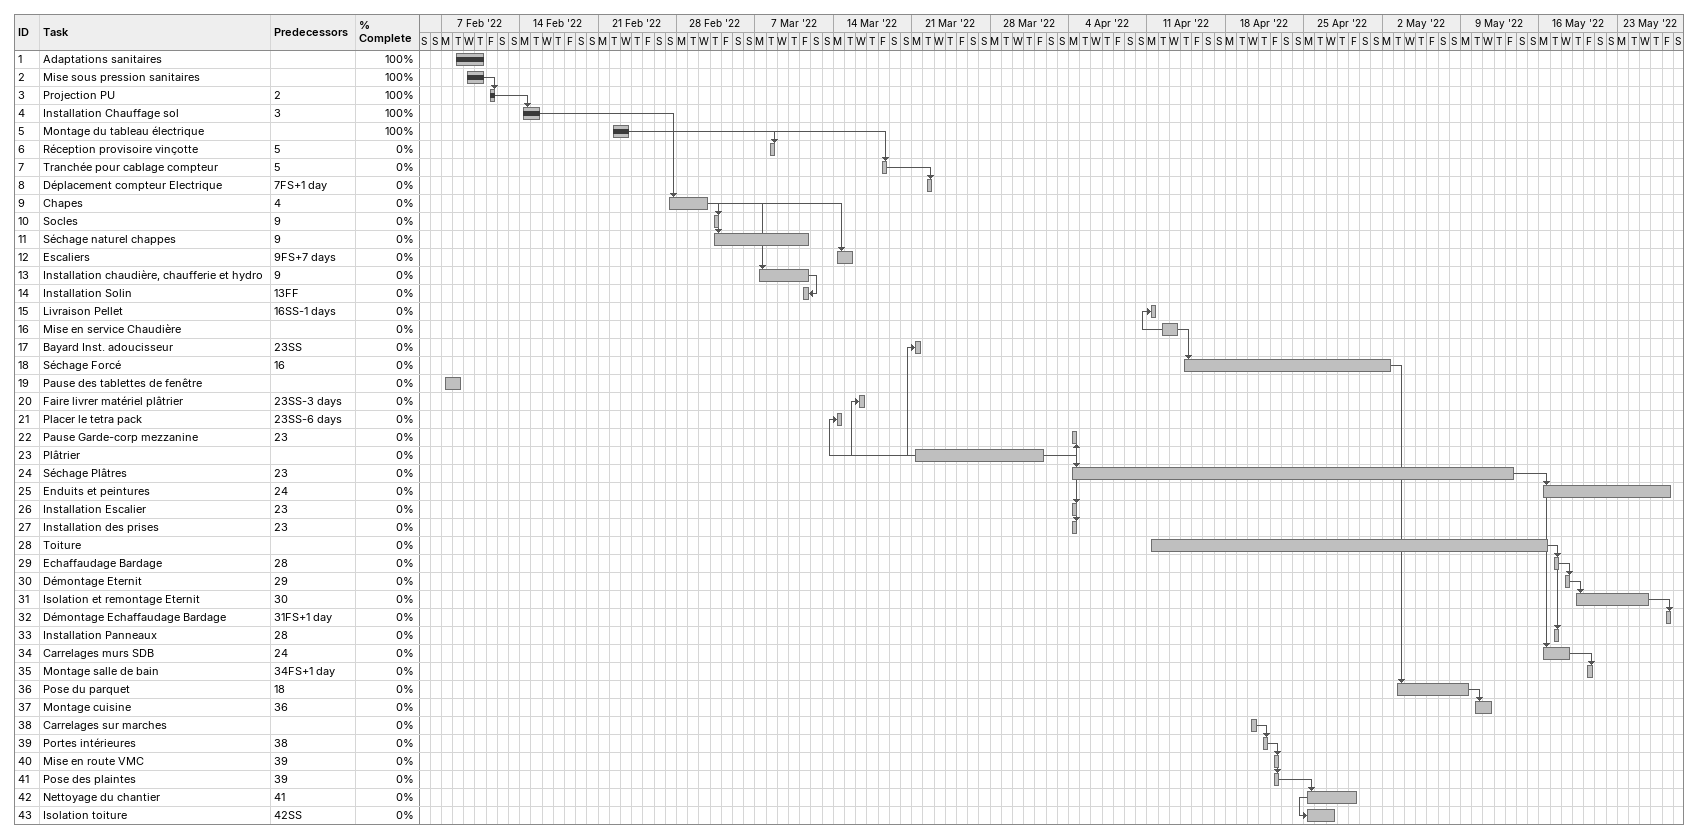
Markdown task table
| ID | Task | Start | Finish | Predecessors | % complete |
|---|---|---|---|---|---|
| 1 | Adaptations sanitaires | 2022-02-08 | 2022-02-10 |  | 100 |
| 2 | Mise sous pression sanitaires | 2022-02-09 | 2022-02-10 |  | 100 |
| 3 | Projection PU | 2022-02-11 | 2022-02-11 | 2 | 100 |
| 4 | Installation Chauffage sol | 2022-02-14 | 2022-02-15 | 3 | 100 |
| 5 | Montage du tableau électrique | 2022-02-22 | 2022-02-23 |  | 100 |
| 6 | Réception provisoire vinçotte | 2022-03-08 | 2022-03-08 | 5 | 0 |
| 7 | Tranchée pour cablage compteur | 2022-03-18 | 2022-03-18 | 5 | 0 |
| 8 | Déplacement compteur Electrique | 2022-03-22 | 2022-03-22 | 7FS+1d | 0 |
| 9 | Chapes | 2022-02-27 | 2022-03-02 | 4 | 0 |
| 10 | Socles | 2022-03-03 | 2022-03-03 | 9 | 0 |
| 11 | Séchage naturel chappes | 2022-03-03 | 2022-03-11 | 9 | 0 |
| 12 | Escaliers | 2022-03-14 | 2022-03-15 | 9FS+7d | 0 |
| 13 | Installation chaudière, chaufferie et hydro | 2022-03-07 | 2022-03-11 | 9 | 0 |
| 14 | Installation Solin | 2022-03-11 | 2022-03-11 | 13FF | 0 |
| 15 | Livraison Pellet | 2022-04-11 | 2022-04-11 | 16SS-1d | 0 |
| 16 | Mise en service Chaudière | 2022-04-12 | 2022-04-13 |  | 0 |
| 17 | Bayard Inst. adoucisseur | 2022-03-21 | 2022-03-21 | 23SS | 0 |
| 18 | Séchage Forcé | 2022-04-14 | 2022-05-02 | 16 | 0 |
| 19 | Pause des tablettes de fenêtre | 2022-02-07 | 2022-02-08 |  | 0 |
| 20 | Faire livrer matériel plâtrier | 2022-03-16 | 2022-03-16 | 23SS-3d | 0 |
| 21 | Placer le tetra pack | 2022-03-14 | 2022-03-14 | 23SS-6d | 0 |
| 22 | Pause Garde-corp mezzanine | 2022-04-04 | 2022-04-04 | 23 | 0 |
| 23 | Plâtrier | 2022-03-21 | 2022-04-01 |  | 0 |
| 24 | Séchage Plâtres | 2022-04-04 | 2022-05-13 | 23 | 0 |
| 25 | Enduits et peintures | 2022-05-16 | 2022-05-27 | 24 | 0 |
| 26 | Installation Escalier | 2022-04-04 | 2022-04-04 | 23 | 0 |
| 27 | Installation des prises | 2022-04-04 | 2022-04-04 | 23 | 0 |
| 28 | Toiture | 2022-04-11 | 2022-05-16 |  | 0 |
| 29 | Echaffaudage Bardage | 2022-05-17 | 2022-05-17 | 28 | 0 |
| 30 | Démontage Eternit | 2022-05-18 | 2022-05-18 | 29 | 0 |
| 31 | Isolation et remontage Eternit | 2022-05-19 | 2022-05-25 | 30 | 0 |
| 32 | Démontage Echaffaudage Bardage | 2022-05-27 | 2022-05-27 | 31FS+1d | 0 |
| 33 | Installation Panneaux | 2022-05-17 | 2022-05-17 | 28 | 0 |
| 34 | Carrelages murs SDB | 2022-05-16 | 2022-05-18 | 24 | 0 |
| 35 | Montage salle de bain | 2022-05-20 | 2022-05-20 | 34FS+1d | 0 |
| 36 | Pose du parquet | 2022-05-03 | 2022-05-09 | 18 | 0 |
| 37 | Montage cuisine | 2022-05-10 | 2022-05-11 | 36 | 0 |
| 38 | Carrelages sur marches | 2022-04-20 | 2022-04-20 |  | 0 |
| 39 | Portes intérieures | 2022-04-21 | 2022-04-21 | 38 | 0 |
| 40 | Mise en route VMC | 2022-04-22 | 2022-04-22 | 39 | 0 |
| 41 | Pose des plaintes | 2022-04-22 | 2022-04-22 | 39 | 0 |
| 42 | Nettoyage du chantier | 2022-04-25 | 2022-04-29 | 41 | 0 |
| 43 | Isolation toiture | 2022-04-25 | 2022-04-27 | 42SS | 0 |
